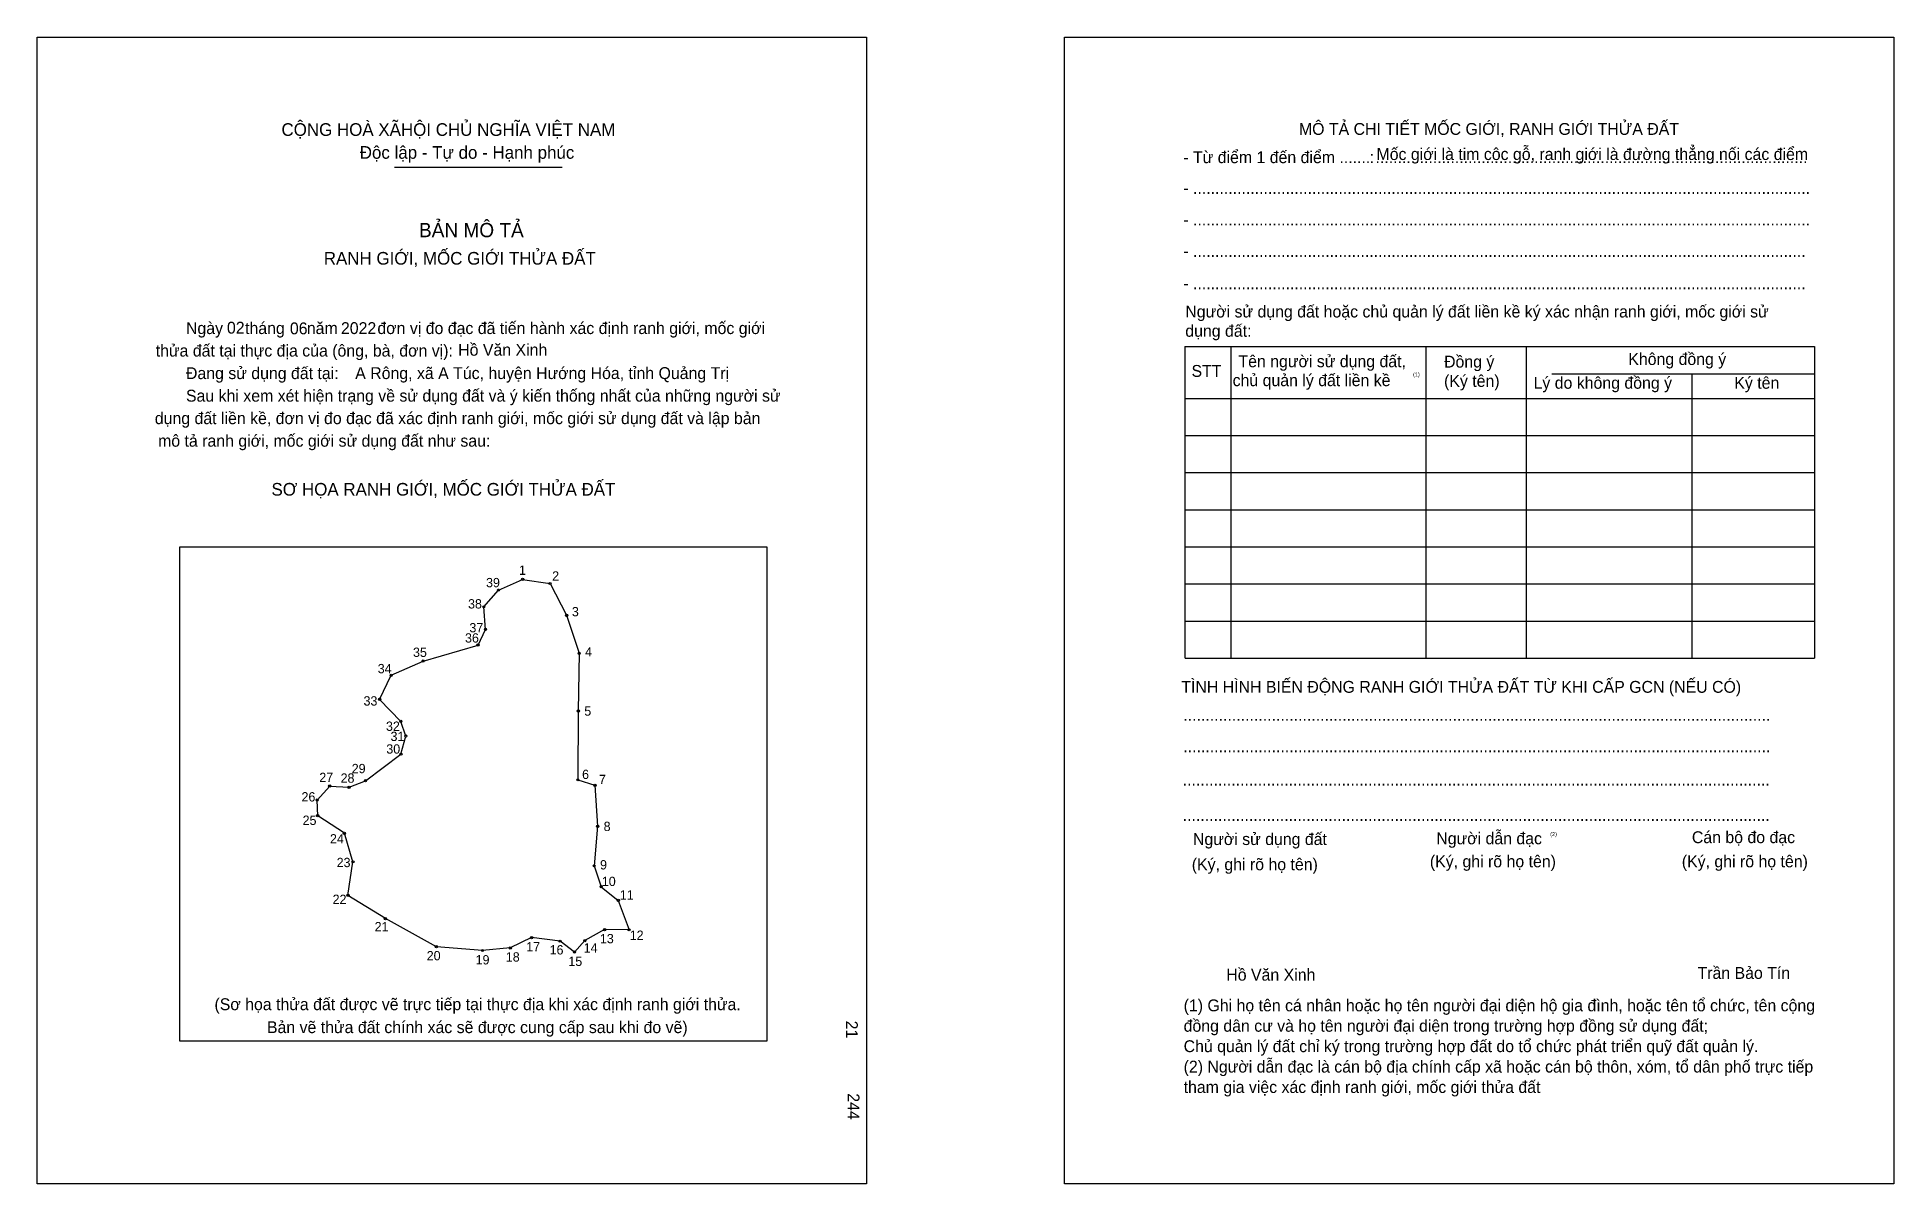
# Model space of a CAD drawing. Extents: x 546621 to 547529, y 1826167 to 1826728.
import ezdxf

# ---------------------------------------------------------------- set-up
doc = ezdxf.new("R2010")
doc.units = 0
for name, color, linetype in [('bmtKhungInTrang1', 7, 'Continuous'), ('bmtKhungInTrang2', 7, 'Continuous'), ('bmtNoiDung', 7, 'Continuous'), ('bmtTemplate', 7, 'Continuous'), ('CanhThua', 7, 'Continuous'), ('MocDinhThua', 7, 'Continuous'), ('SoHieuDinhThua', 7, 'Continuous')]:
    doc.layers.add(name, color=color, linetype=linetype)

msp = doc.modelspace()

# ---------------------------------------------------------------- linework, layer by layer
at = {"layer": 'bmtKhungInTrang1'}
msp.add_lwpolyline([(546620.7, 1826728.3), (547026.49, 1826728.3), (547026.49, 1826167.05), (546620.7, 1826167.05)], close=True, dxfattribs=at)
at = {"layer": 'bmtKhungInTrang2'}
msp.add_lwpolyline([(547123.25, 1826728.3), (547529.04, 1826728.3), (547529.04, 1826167.05), (547123.25, 1826167.05)], close=True, dxfattribs=at)
at = {"layer": 'bmtTemplate'}
for p, q in [((546795.57, 1826664.7), (546877.62, 1826664.7)), ((547204.66, 1826576.92), (547204.66, 1826424.34)), ((547300.12, 1826576.92), (547300.12, 1826424.34)), ((547349.22, 1826577.1), (547349.22, 1826424.34)), ((547490.19, 1826576.92), (547490.19, 1826424.34)), ((547361.68, 1826563.48), (547490.19, 1826563.48)), ((547182.4, 1826551.49), (547490.19, 1826551.49)), ((547182.4, 1826533.33), (547490.19, 1826533.33)), ((547182.4, 1826515.16), (547490.19, 1826515.16)), ((547182.4, 1826497), (547490.19, 1826497)), ((547182.4, 1826478.84), (547490.19, 1826478.84)), ((547182.4, 1826460.67), (547490.19, 1826460.67)), ((547182.4, 1826442.51), (547490.19, 1826442.51)), ((547182.4, 1826424.34), (547490.19, 1826424.34))]:
    msp.add_line(p, q, dxfattribs=at)
for points in [[(547182.21, 1826576.92), (547490.19, 1826576.92)], [(547182.21, 1826576.92), (547182.21, 1826424.34)], [(547430.28, 1826563.3), (547430.28, 1826424.34)]]:
    msp.add_lwpolyline(points, dxfattribs=at)
msp.add_lwpolyline([(546690.51, 1826236.95), (546690.51, 1826478.82), (546977.64, 1826478.82), (546977.64, 1826236.95)], close=True, dxfattribs=at)
at = {"layer": 'CanhThua'}
for p, q in [((546839.23, 1826449.49), (546846.41, 1826457.65)), ((546846.41, 1826457.65), (546858.22, 1826462.89)), ((546858.22, 1826462.89), (546871.63, 1826460.88)), ((546871.63, 1826460.88), (546879.73, 1826445.32)), ((546840.05, 1826438.41), (546839.23, 1826449.49)), ((546879.73, 1826445.32), (546885.89, 1826426.76)), ((546809.56, 1826422.96), (546836.38, 1826430.77)), ((546836.38, 1826430.77), (546840.05, 1826438.41)), ((546793.89, 1826415.96), (546809.56, 1826422.96)), ((546885.89, 1826426.76), (546885.46, 1826398.51)), ((546788.27, 1826404.16), (546793.89, 1826415.96)), ((546798.63, 1826393.42), (546788.27, 1826404.16)), ((546885.46, 1826398.51), (546885.23, 1826364.82)), ((546801.09, 1826386.21), (546798.63, 1826393.42)), ((546798.68, 1826377.35), (546801.09, 1826386.21)), ((546781.34, 1826364.35), (546798.68, 1826377.35)), ((546757.71, 1826354.92), (546763.85, 1826361.76)), ((546763.85, 1826361.76), (546773.27, 1826361.17)), ((546773.27, 1826361.17), (546781.34, 1826364.35)), ((546885.23, 1826364.82), (546893.56, 1826362.16)), ((546893.56, 1826362.16), (546894.91, 1826342.07)), ((546757.97, 1826347.25), (546757.71, 1826354.92)), ((546770.99, 1826338.64), (546757.97, 1826347.25)), ((546894.91, 1826342.07), (546893.19, 1826322.69)), ((546775.18, 1826324.68), (546770.99, 1826338.64)), ((546772.76, 1826308.25), (546775.18, 1826324.68)), ((546893.19, 1826322.69), (546896.62, 1826312.48)), ((546896.62, 1826312.48), (546905, 1826305.81)), ((546791.07, 1826296.88), (546772.76, 1826308.25)), ((546905, 1826305.81), (546910.25, 1826291.39)), ((546816, 1826283.11), (546791.07, 1826296.88)), ((546862.62, 1826287.6), (546852.17, 1826282.52)), ((546876.53, 1826285.83), (546862.62, 1826287.6)), ((546883.57, 1826280.52), (546876.53, 1826285.83)), ((546888.63, 1826286.12), (546883.57, 1826280.52)), ((546898.29, 1826291.51), (546888.63, 1826286.12)), ((546910.25, 1826291.39), (546898.29, 1826291.51)), ((546838.59, 1826281.29), (546816, 1826283.11)), ((546852.17, 1826282.52), (546838.59, 1826281.29))]:
    msp.add_line(p, q, dxfattribs=at)
at = {"layer": 'MocDinhThua'}
for centre in [(546846.41, 1826457.65), (546858.22, 1826462.89), (546871.63, 1826460.88), (546839.23, 1826449.49), (546879.73, 1826445.32), (546836.38, 1826430.77), (546840.05, 1826438.41), (546809.56, 1826422.96), (546885.89, 1826426.76), (546793.89, 1826415.96), (546788.27, 1826404.16), (546798.63, 1826393.42), (546885.46, 1826398.51), (546801.09, 1826386.21), (546798.68, 1826377.35), (546763.85, 1826361.76), (546773.27, 1826361.17), (546781.34, 1826364.35), (546885.23, 1826364.82), (546893.56, 1826362.16), (546757.71, 1826354.92), (546757.97, 1826347.25), (546894.91, 1826342.07), (546770.99, 1826338.64), (546775.18, 1826324.68), (546893.19, 1826322.69), (546896.62, 1826312.48), (546772.76, 1826308.25), (546905, 1826305.81), (546791.07, 1826296.88), (546862.62, 1826287.6), (546876.53, 1826285.83), (546888.63, 1826286.12), (546898.29, 1826291.51), (546910.25, 1826291.39), (546816, 1826283.11), (546838.59, 1826281.29), (546852.17, 1826282.52), (546883.57, 1826280.52)]:
    msp.add_circle(centre, 0.547, dxfattribs=at)

# ---------------------------------------------------------------- texts
at = {"layer": 'bmtNoiDung'}
for s, height, p in [('02', 5.806, (546713.56, 1826583.18)), ('06', 5.806, (546744.35, 1826582.85)), ('2022', 5.806, (546769.33, 1826582.98)), ('Hồ Văn Xinh', 5.8061, (546826.68, 1826572.38)), ('A Rông, xã A Túc, huyện Hướng Hóa, tỉnh Quảng Trị', 5.8061, (546776.31, 1826560.96)), ('Hồ Văn Xinh', 5.8061, (547202.45, 1826266.52))]:
    msp.add_text(s, height=height, dxfattribs=at).set_placement(p)
for s, p in [('21', (547016.38, 1826246.94)), ('244', (547017.2, 1826211.41))]:
    msp.add_text(s, height=5.806, rotation=270, dxfattribs=at).set_placement(p)
at = {"layer": 'bmtTemplate'}
for s, height, p in [('CỘNG HOÀ XÃHỘI CHỦ NGHĨA VIỆT NAM', 6.1932, (546740.23, 1826679.97)), ('MÔ TẢ CHI TIẾT MỐC GIỚI, RANH GIỚI THỬA ĐẤT', 5.8039, (547237.99, 1826680.46)), ('Mốc giới là tim cộc gỗ, ranh giới là đường thẳng nối các điểm', 5.8039, (547275.94, 1826668.16)), ('Độc lập - Tự do - Hạnh phúc', 6.1932, (546778.53, 1826668.77)), ('- Từ điểm 1 đến điểm .......', 5.8039, (547181.42, 1826666.62)), (':', 5.8, (547272.6, 1826666.62)), ('..................................................................................................', 5.8039, (547275.46, 1826666.62)), ('- ............................................................................................................................................', 5.80387, (547181.42, 1826651.58)), ('BẢN MÔ TẢ', 6.967, (546807.51, 1826630.38)), ('- ............................................................................................................................................', 5.80387, (547181.42, 1826636.14)), ('RANH GIỚI, MỐC GIỚI THỬA ĐẤT', 6.1932, (546760.93, 1826616.95)), ('- ...........................................................................................................................................', 5.80387, (547181.42, 1826620.7)), ('- ...........................................................................................................................................', 5.80387, (547181.42, 1826604.9)), ('Người sử dụng đất hoặc chủ quản lý đất liền kề ký xác nhận ranh giới, mốc giới sử', 5.8039, (547182.4, 1826591.09)), ('Ngày     tháng     năm         đơn vị đo đạc đã tiến hành xác định ranh giới, mốc giới ', 5.8061, (546693.51, 1826582.98)), ('dụng đất:', 5.804, (547182.4, 1826581.65)), ('thửa đất tại thực địa của (ông, bà, đơn vị):', 5.8061, (546678.71, 1826571.96)), ('Đang sử dụng đất tại:', 5.8061, (546693.51, 1826560.93)), ('STT', 5.804, (547185.44, 1826562.03)), ('Tên người sử dụng đất,', 5.8039, (547208.41, 1826566.75)), ('Đồng ý', 5.804, (547308.99, 1826566.57)), ('Không đồng ý', 5.8039, (547399.12, 1826567.84)), ('chủ quản lý đất liền kề', 5.8039, (547205.56, 1826557.47)), ('(1)', 1.935, (547293.83, 1826562.24)), ('(Ký tên)', 5.804, (547308.99, 1826557.13)), ('Lý do không đồng ý', 5.8039, (547352.77, 1826556.22)), ('Ký tên', 5.804, (547450.99, 1826556.22)), ('Sau khi xem xét hiện trạng về sử dụng đất và ý kiến thống nhất của những người sử ', 5.8061, (546693.51, 1826549.9)), ('dụng đất liền kề, đơn vị đo đạc đã xác định ranh giới, mốc giới sử dụng đất và lập bản', 5.8061, (546678.27, 1826538.88)), ('mô tả ranh giới, mốc giới sử dụng đất như sau:', 5.8061, (546679.87, 1826527.85)), ('SƠ HỌA RANH GIỚI, MỐC GIỚI THỬA ĐẤT', 6.1932, (546735.34, 1826503.9)), ('TÌNH HÌNH BIẾN ĐỘNG RANH GIỚI THỬA ĐẤT TỪ KHI CẤP GCN (NẾU CÓ)', 5.8039, (547180.44, 1826407.4)), ('.....................................................................................................................................', 5.81258, (547181.42, 1826393.75)), ('.....................................................................................................................................', 5.81258, (547181.42, 1826378.31)), ('.....................................................................................................................................', 5.81258, (547181.12, 1826361.96)), ('.....................................................................................................................................', 5.81258, (547181.12, 1826344.7)), ('Người sử dụng đất', 5.8039, (547186.15, 1826332.9)), ('Người dẫn đạc', 5.8039, (547305.19, 1826333.26)), ('Cán bộ đo đạc', 5.8039, (547430.22, 1826333.81)), ('(2)', 1.935, (547360.93, 1826337.26)), ('(Ký, ghi rõ họ tên)', 5.8039, (547185.56, 1826320.55)), ('(Ký, ghi rõ họ tên)', 5.8039, (547302.04, 1826322)), ('(Ký, ghi rõ họ tên)', 5.8039, (547425.29, 1826322)), ('Trần Bảo Tín', 5.8039, (547432.99, 1826267.38)), ('(Sơ họa thửa đất được vẽ trực tiếp tại thực địa khi xác định ranh giới thửa.', 5.8061, (546707.45, 1826252.07)), ('(1) Ghi họ tên cá nhân hoặc họ tên người đại diện hộ gia đình, hoặc tên tổ chức, tên cộng', 5.8039, (547181.59, 1826251.51)), ('Bản vẽ thửa đất chính xác sẽ được cung cấp sau khi đo vẽ)', 5.8061, (546733.12, 1826240.84)), ('đồng dân cư và họ tên người đại diện trong trường hợp đồng sử dụng đất;', 5.8039, (547181.59, 1826241.52)), ('Chủ quản lý đất chỉ ký trong trường hợp đất do tổ chức phát triển quỹ đất quản lý.', 5.8039, (547181.59, 1826231.53)), ('(2) Người dẫn đạc là cán bộ địa chính cấp xã hoặc cán bộ thôn, xóm, tổ dân phố trực tiếp', 5.8039, (547181.59, 1826221.54)), ('tham gia việc xác định ranh giới, mốc giới thửa đất', 5.8039, (547181.59, 1826211.55))]:
    msp.add_text(s, height=height, dxfattribs=at).set_placement(p)
at = {"layer": 'SoHieuDinhThua'}
for s, height, p in [('1', 4.56, (546856.43, 1826465.13)), ('2', 4.56, (546872.68, 1826462.31)), ('39', 4.559, (546840.32, 1826459.05)), ('38', 4.559, (546831.51, 1826448.66)), ('3', 4.56, (546882.31, 1826444.82)), ('37', 4.559, (546832.17, 1826436.98)), ('36', 4.559, (546830.03, 1826431.97)), ('34', 4.559, (546787.32, 1826416.95)), ('35', 4.559, (546804.58, 1826424.96)), ('4', 4.56, (546888.78, 1826425.17)), ('33', 4.559, (546780.38, 1826401.15)), ('5', 4.56, (546888.37, 1826396.18)), ('32', 4.559, (546791.37, 1826388.76)), ('31', 4.559, (546793.58, 1826383.79)), ('30', 4.559, (546791.52, 1826377.63)), ('27', 4.559, (546758.73, 1826363.7)), ('28', 4.559, (546769.16, 1826363.39)), ('29', 4.559, (546774.61, 1826368.04)), ('6', 4.56, (546887.29, 1826365.21)), ('7', 4.56, (546895.53, 1826362.69)), ('26', 4.559, (546750.03, 1826354.2)), ('25', 4.559, (546750.58, 1826342.74)), ('8', 4.56, (546897.84, 1826339.74)), ('24', 4.559, (546763.95, 1826333.65)), ('23', 4.559, (546767.23, 1826322.07)), ('9', 4.56, (546896.09, 1826320.95)), ('10', 4.559, (546896.97, 1826312.82)), ('22', 4.559, (546765.25, 1826304.05)), ('11', 4.559, (546905.75, 1826306.2)), ('21', 4.559, (546785.81, 1826290.67)), ('17', 4.559, (546859.97, 1826280.82)), ('13', 4.559, (546896.02, 1826284.81)), ('12', 4.559, (546910.6, 1826286.47)), ('20', 4.559, (546811.29, 1826276.47)), ('19', 4.559, (546835.21, 1826274.45)), ('18', 4.559, (546849.99, 1826275.85)), ('16', 4.559, (546871.42, 1826279.33)), ('15', 4.559, (546880.58, 1826273.7)), ('14', 4.559, (546888.08, 1826280.27))]:
    msp.add_text(s, height=height, dxfattribs=at).set_placement(p)

doc.saveas('drawing.dxf')
